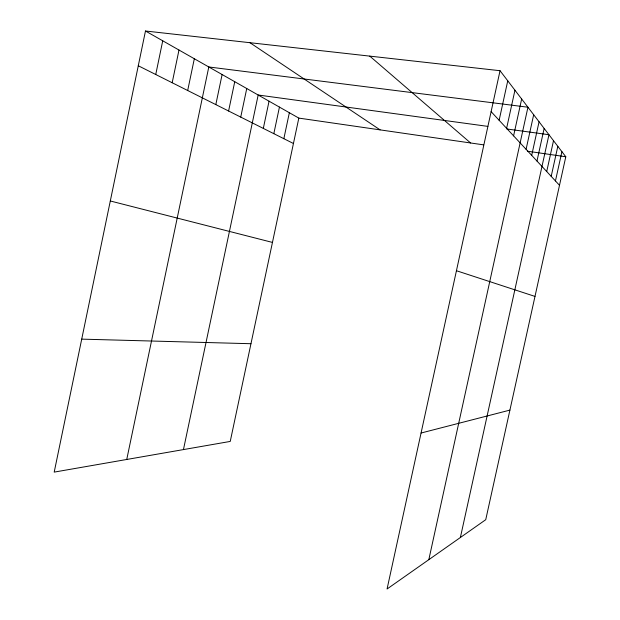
<?xml version="1.0" encoding="UTF-8"?>
<svg xmlns="http://www.w3.org/2000/svg" width="620" height="620" viewBox="0 0 620 620"><rect width="100%" height="100%" fill="white"/><g stroke="black" fill="none" stroke-linecap="round" stroke-linejoin="round"><path stroke-width="0.93" d="M145.475 31L54.203 472.114L230.237 441.432L298.825 118.102L145.475 31L500.038 70.711L565.796 156.759L485.739 519.7L387.066 589L500.038 70.711M155.744 74.508L162.734 40.804M172.182 82.747L178.986 50.034M187.69 90.52L194.324 58.745M126.743 459.466L208.801 66.968L527.946 107.221L428.823 559.674M215.814 104.609L222.115 74.532M228.594 111.011L234.748 81.708M240.738 117.095L246.752 88.528M183.45 449.585L258.176 95.015L487.878 126.387M263.314 128.402L269.057 101.2M273.823 133.672L279.442 107.09M283.851 138.694L289.354 112.724M499.139 120.28L507.757 80.802M506.61 128.332L514.949 90.21M513.593 135.85L521.66 98.998M526.086 149.311L533.673 114.723M531.697 155.349L539.067 121.776M536.982 161.045L544.151 128.433M460.381 537.509L548.956 134.726L506.85 128.975M546.716 171.531L553.505 140.678M551.196 176.359L557.814 146.32M555.45 180.939L561.906 151.667M421.065 433.024L509.911 410.107M81.716 339.132L250.96 343.72M298.825 118.102L483.522 144.847M527.395 151.195L565.796 156.759M110.306 200.981L272.451 242.42M456.444 270.723L534.99 296.414M138.283 65.759L293.438 143.499M249.938 42.695L380.106 129.875M369.768 56.118L470.596 142.972M491.118 111.639L559.496 185.295"/></g></svg>
